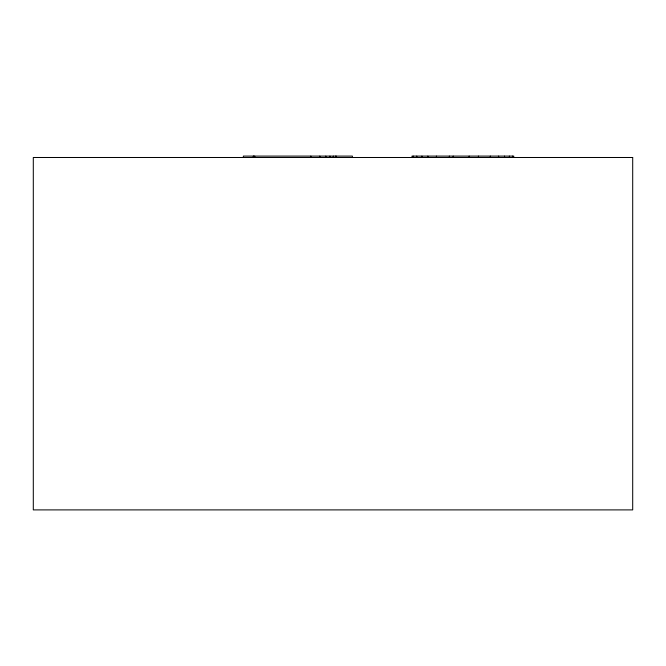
<?xml version="1.0" encoding="UTF-8"?>
<svg xmlns="http://www.w3.org/2000/svg" width="666" height="666" viewBox="0 0 666 666"><rect width="100%" height="100%" fill="white"/><g stroke="black" fill="none" stroke-linecap="round" stroke-linejoin="round"><path stroke-width="1" d="M513.744 157.492L513.744 156.102L411.996 156.102L411.996 157.492M512.662 156.102L512.662 157.492M509.407 156.102L509.407 157.492M504.537 156.102L504.537 157.492M498.601 156.102L498.601 157.492M490.326 156.102L490.326 157.492M478.454 156.102L478.454 157.492M469.172 156.102L469.172 157.492M453.188 156.102L453.188 157.492M449.383 156.102L449.383 157.492M436.43 156.102L436.43 157.492M427.88 156.102L427.88 157.492M421.928 156.102L421.928 157.492M416.766 156.102L416.766 157.492M413.186 156.102L413.186 157.492M352.397 157.492L352.397 156.102L243.348 156.102L243.348 157.492M336.238 156.102L336.238 157.492M335.498 156.102L335.498 157.492M333.283 156.102L333.283 157.492M329.945 156.102L329.945 157.492M325.832 156.102L325.832 157.492M319.838 156.102L319.838 157.492M310.839 156.102L310.839 157.492M254.745 156.102L254.745 157.492M253.838 156.102L253.838 157.492M253.305 156.102L253.305 157.492M632.7 157.492L33.3 157.492L33.3 509.898L632.7 509.898L632.7 157.492"/></g></svg>
